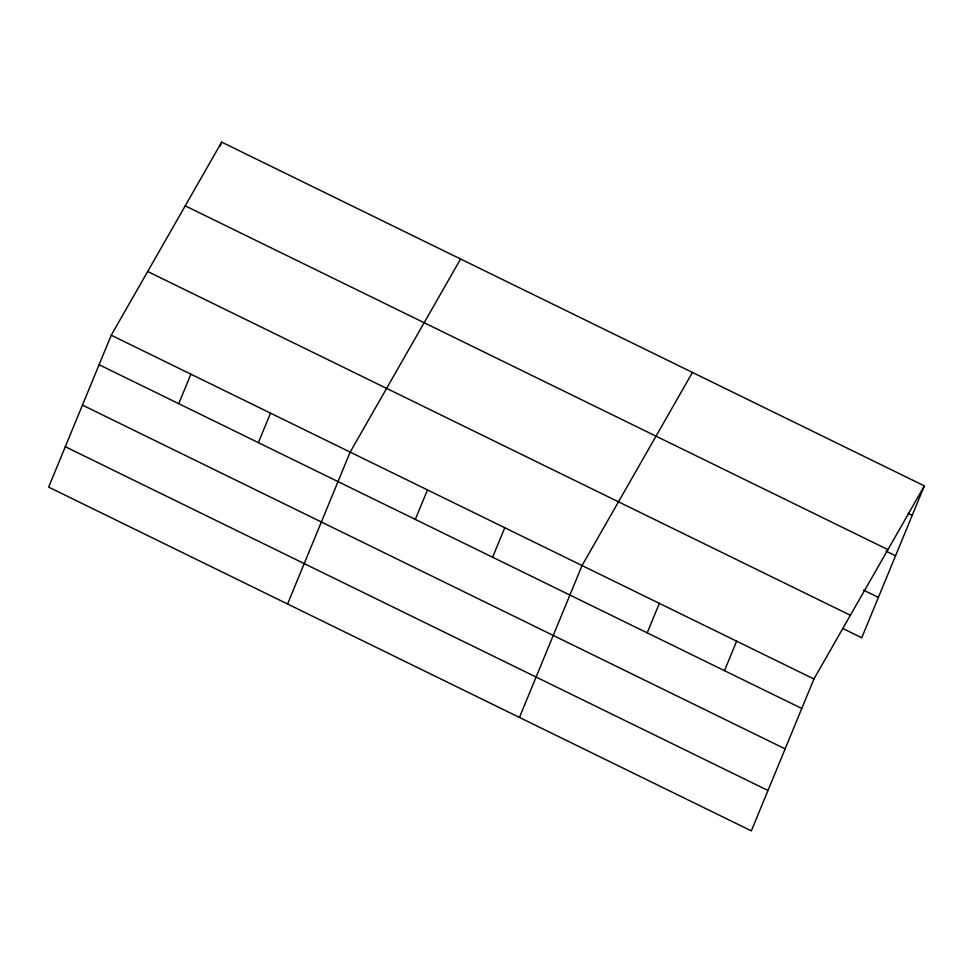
<?xml version="1.0" encoding="UTF-8"?>
<svg xmlns="http://www.w3.org/2000/svg" width="973" height="973" viewBox="0 0 973 973"><rect width="100%" height="100%" fill="white"/><g stroke="black" fill="none" stroke-linecap="round" stroke-linejoin="round"><path stroke-width="1.46" d="M111.25 335.223L48.65 487.108L751.338 830.881L813.939 678.996L924.35 485.892L221.662 142.119L111.25 335.223L813.939 678.996M219.934 146.327L221.662 142.119M178.74 403.673L190.89 374.179M258.368 442.642L270.53 413.148M287.558 603.99L350.171 452.104L460.582 259M415.301 519.412L427.463 489.918M492.606 557.225L504.756 527.743M519.448 717.442L582.049 565.556L692.46 372.44M647.191 632.864L659.353 603.369M724.484 670.677L736.646 641.183M924.35 485.892L861.75 637.777L842.764 628.485M908.125 513.391L912.2 515.386M185.235 205.838L887.911 549.611M886.05 551.132L895.549 555.765M863.477 590.088L878.4 597.386M147.689 271.503L850.378 615.277M99.1 364.717L801.788 708.49M82.45 405.109L785.138 748.882M65.3 446.716L767.989 790.49"/></g></svg>
